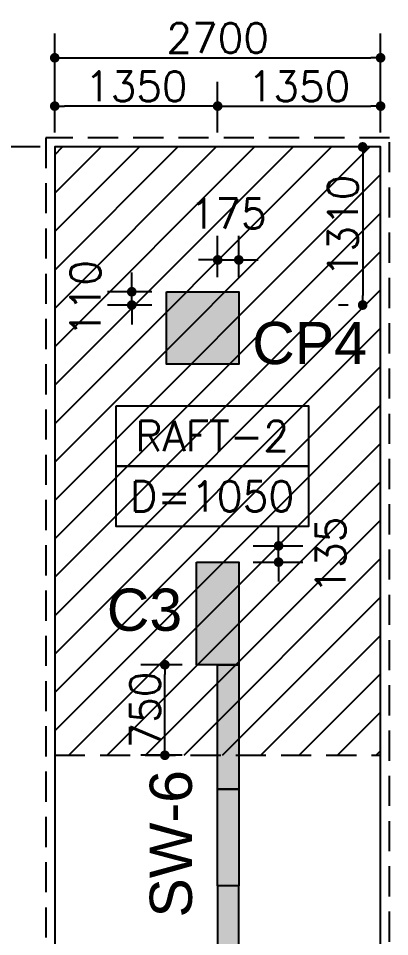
# Model space of a CAD drawing. Extents: x -200722 to 834823, y -494970 to 88783.
# Drawn here: x 506325 to 509402, y 33297 to 40905 of the extents above; entities that cross this region are included whole.
import ezdxf
from ezdxf.enums import TextEntityAlignment as Align

# ---------------------------------------------------------------- set-up
doc = ezdxf.new("R2010")
doc.units = 0
doc.header["$LTSCALE"] = 100
doc.header["$MEASUREMENT"] = 0
doc.header["$PDMODE"] = 34
doc.linetypes.add('HIDDEN', pattern=[0.375, 0.25, -0.125])
doc.layers.get('0').update_dxf_attribs({"linetype": 'CONTINUOUS'})
doc.layers.get('DEFPOINTS').update_dxf_attribs({"linetype": 'CONTINUOUS'})
for name, color, linetype in [('BEAM', 4, 'CONTINUOUS'), ('COL', 150, 'CONTINUOUS'), ('COL. SHED. STEEL.', 6, 'CONTINUOUS'), ('COL_H', 235, 'CONTINUOUS'), ('F_EXEC', 3, 'HIDDEN'), ('F_FTG1', 11, 'CONTINUOUS'), ('TEXT', 2, 'CONTINUOUS')]:
    doc.layers.add(name, color=color, linetype=linetype)
doc.layers.add('HATCH', color=252, linetype='CONTINUOUS', lineweight=30)
doc.styles.add('AR', font='arial.ttf')
doc.styles.add('ROMANS', font='romans.shx')
doc.styles.get("Standard").update_dxf_attribs({"font": 'simplex.shx'})
doc.dimstyles.new('STANDARD$0', dxfattribs={"dimtxt": 2.5, "dimasz": 2.5, "dimexe": 2, "dimexo": 0.7, "dimgap": 0.9, "dimtad": 1, "dimdec": 0, "dimdsep": 46, "dimtxsty": 'ROMANS', "dimcen": 0.09, "dimclrd": 4, "dimclre": 4, "dimclrt": 3, "dimadec": 0, "dimazin": 0, "dimtfac": 1, "dimtdec": 0, "dimtmove": 0, "dimatfit": 3, "dimfxl": 1, "dimtolj": 1, "dimtzin": 0, "dimarcsym": 0})

# ---------------------------------------------------------------- blocks, each defined once
blk = doc.blocks.new('DOT')
at = {"color": 0, "linetype": 'ByBlock'}
blk.add_line((-0.5, 0), (-1, 0), dxfattribs=at)
at = {"color": 0, "linetype": 'ByBlock', "const_width": 0.5}
blk.add_lwpolyline([(-0.25, 0, 1), (0.25, 0, 1)], format="xyb", close=True, dxfattribs=at)
blk = doc.blocks.new('*D2563')
at = {"layer": 'BEAM', "color": 0, "lineweight": -2, "transparency": 16777216}
for p, q in [((506626.5, 39959.4), (506626.5, 40377.6)), ((507976.5, 39959.4), (507976.5, 40377.6)), ((507896.5, 40177.6), (506706.5, 40177.6))]:
    blk.add_line(p, q, dxfattribs=at)
at = {"layer": 'DEFPOINTS', "color": 0, "lineweight": -3, "transparency": 16777216}
for p in [(506626.5, 40177.6), (506626.5, 39839.4, 7446.6), (507976.5, 39839.4, 7446.6)]:
    blk.add_point(p, dxfattribs=at)
at = {"layer": 'BEAM', "color": 0, "lineweight": -2, "transparency": 16777216, "xscale": 80, "yscale": 80, "zscale": 80, "rotation": 180}
blk.add_blockref('DOT', (506626.5, 40177.6), dxfattribs=at)
at = {"layer": 'BEAM', "color": 0, "lineweight": -2, "transparency": 16777216, "xscale": 80, "yscale": 80, "zscale": 80}
blk.add_blockref('DOT', (507976.5, 40177.6), dxfattribs=at)
at = {"layer": 'BEAM', "color": 0, "transparency": 16777216, "insert": (507301.5, 40341.6), "char_height": 248, "attachment_point": 5}
blk.add_mtext('\\A1;1350', dxfattribs=at)
blk = doc.blocks.new('_DOT')
at = {"color": 0, "linetype": 'ByBlock'}
blk.add_line((-0.5, 0), (-1, 0), dxfattribs=at)
at = {"color": 0, "linetype": 'ByBlock', "const_width": 0.5}
blk.add_lwpolyline([(-0.25, 0, 1), (0.25, 0, 1)], format="xyb", close=True, dxfattribs=at)
blk = doc.blocks.new('*D2564')
at = {"layer": 'BEAM', "color": 0, "lineweight": -2, "transparency": 16777216}
for p, q in [((507976.5, 39959.4), (507976.5, 40377.6)), ((509326.5, 39959.4), (509326.5, 40377.6)), ((508056.5, 40177.6), (509246.5, 40177.6))]:
    blk.add_line(p, q, dxfattribs=at)
at = {"layer": 'DEFPOINTS', "color": 0, "lineweight": -3, "transparency": 16777216}
for p in [(509326.5, 40177.6), (507976.5, 39839.4, 7446.6), (509326.5, 39839.4, 7446.6)]:
    blk.add_point(p, dxfattribs=at)
at = {"layer": 'BEAM', "color": 0, "lineweight": -2, "transparency": 16777216, "xscale": 80, "yscale": 80, "zscale": 80, "rotation": 180}
blk.add_blockref('DOT', (507976.5, 40177.6), dxfattribs=at)
at = {"layer": 'BEAM', "color": 0, "lineweight": -2, "transparency": 16777216, "xscale": 80, "yscale": 80, "zscale": 80}
blk.add_blockref('DOT', (509326.5, 40177.6), dxfattribs=at)
at = {"layer": 'BEAM', "color": 0, "transparency": 16777216, "insert": (508651.5, 40341.6), "char_height": 248, "attachment_point": 5}
blk.add_mtext('\\A1;1350', dxfattribs=at)
blk = doc.blocks.new('*D2565')
at = {"layer": 'BEAM', "color": 0, "lineweight": -2, "transparency": 16777216}
for p, q in [((506626.5, 39959.4), (506626.5, 40777.9)), ((509326.5, 39959.4), (509326.5, 40777.9)), ((506706.5, 40577.9), (509246.5, 40577.9))]:
    blk.add_line(p, q, dxfattribs=at)
at = {"layer": 'DEFPOINTS', "color": 0, "lineweight": -3, "transparency": 16777216}
for p in [(509326.5, 40577.9), (506626.5, 39839.4, 7446.6), (509326.5, 39839.4, 7446.6)]:
    blk.add_point(p, dxfattribs=at)
at = {"layer": 'BEAM', "color": 0, "lineweight": -2, "transparency": 16777216, "xscale": 80, "yscale": 80, "zscale": 80, "rotation": 180}
blk.add_blockref('DOT', (506626.5, 40577.9), dxfattribs=at)
at = {"layer": 'BEAM', "color": 0, "lineweight": -2, "transparency": 16777216, "xscale": 80, "yscale": 80, "zscale": 80}
blk.add_blockref('DOT', (509326.5, 40577.9), dxfattribs=at)
at = {"layer": 'BEAM', "color": 0, "transparency": 16777216, "insert": (507976.5, 40741.9), "char_height": 248, "attachment_point": 5}
blk.add_mtext('\\A1;2700', dxfattribs=at)
blk = doc.blocks.new('*D2567')
at = {"layer": 'BEAM', "color": 0, "lineweight": -2, "transparency": 16777216}
for p, q in [((506506.5, 39839.4), (506003, 39839.4)), ((506203, 28534.4), (506203, 39759.4)), ((506506.5, 28454.4), (506003, 28454.4))]:
    blk.add_line(p, q, dxfattribs=at)
at = {"layer": 'DEFPOINTS', "color": 0, "lineweight": -3, "transparency": 16777216}
for p in [(506203, 39839.4), (506626.5, 39839.4, 7446.6), (506626.5, 28454.4, 7446.6)]:
    blk.add_point(p, dxfattribs=at)
at = {"layer": 'BEAM', "color": 0, "lineweight": -2, "transparency": 16777216, "xscale": 80, "yscale": 80, "zscale": 80}
for p, rotation in [((506203, 39839.4), 90), ((506203, 28454.4), 270)]:
    blk.add_blockref('DOT', p, dxfattribs=dict(at, rotation=rotation))
at = {"layer": 'BEAM', "color": 0, "transparency": 16777216, "insert": (506039, 34146.9), "char_height": 248, "attachment_point": 5, "rotation": 90}
blk.add_mtext('\\A1;11385', dxfattribs=at)
blk = doc.blocks.new('*D2589')
at = {"layer": 'BEAM', "color": 0, "lineweight": -2, "transparency": 16777216}
for p, q in [((507976.5, 38759.4), (507976.5, 39103.4)), ((508151.5, 38759.4), (508151.5, 39103.4)), ((507896.5, 38903.4), (507816.5, 38903.4)), ((507976.5, 38903.4), (508151.5, 38903.4)), ((508231.5, 38903.4), (508311.5, 38903.4))]:
    blk.add_line(p, q, dxfattribs=at)
at = {"layer": 'DEFPOINTS', "color": 0, "lineweight": -3, "transparency": 16777216}
for p in [(508151.5, 38903.4), (507976.5, 38639.4, 7446.6), (508151.5, 38639.4, 7446.6)]:
    blk.add_point(p, dxfattribs=at)
at = {"layer": 'BEAM', "color": 0, "lineweight": -2, "transparency": 16777216, "xscale": 80, "yscale": 80, "zscale": 80}
blk.add_blockref('DOT', (507976.5, 38903.4), dxfattribs=at)
at = {"layer": 'BEAM', "color": 0, "lineweight": -2, "transparency": 16777216, "xscale": 80, "yscale": 80, "zscale": 80, "rotation": 180}
blk.add_blockref('DOT', (508151.5, 38903.4), dxfattribs=at)
at = {"layer": 'BEAM', "color": 0, "transparency": 16777216, "insert": (508064, 39287.4), "char_height": 248, "attachment_point": 5}
blk.add_mtext('\\A1;175', dxfattribs=at)
blk = doc.blocks.new('*D2590')
at = {"layer": 'BEAM', "color": 0, "lineweight": -2, "transparency": 16777216}
for p, q in [((507264.7, 38719.4), (507264.7, 38799.4)), ((507431.5, 38639.4), (507064.7, 38639.4)), ((507264.7, 38529.4), (507264.7, 38639.4)), ((507431.5, 38529.4), (507064.7, 38529.4)), ((507264.7, 38449.4), (507264.7, 38369.4))]:
    blk.add_line(p, q, dxfattribs=at)
at = {"layer": 'DEFPOINTS', "color": 0, "lineweight": -3, "transparency": 16777216}
for p in [(507264.7, 38639.4), (507551.5, 38639.4, 7446.6), (507551.5, 38529.4, 7446.6)]:
    blk.add_point(p, dxfattribs=at)
at = {"layer": 'BEAM', "color": 0, "lineweight": -2, "transparency": 16777216, "xscale": 80, "yscale": 80, "zscale": 80}
for p, rotation in [((507264.7, 38639.4), 270), ((507264.7, 38529.4), 90)]:
    blk.add_blockref('DOT', p, dxfattribs=dict(at, rotation=rotation))
at = {"layer": 'BEAM', "color": 0, "transparency": 16777216, "insert": (506880.7, 38584.4), "char_height": 248, "attachment_point": 5, "rotation": 90}
blk.add_mtext('\\A1;110', dxfattribs=at)
blk = doc.blocks.new('*D2591')
at = {"layer": 'BEAM', "color": 0, "lineweight": -2, "transparency": 16777216}
for p, q in [((508481.4, 36614.4), (508481.4, 36694.4)), ((508271.5, 36534.4), (508681.4, 36534.4)), ((508481.4, 36399.4), (508481.4, 36534.4)), ((508271.5, 36399.4), (508681.4, 36399.4)), ((508481.4, 36319.4), (508481.4, 36239.4))]:
    blk.add_line(p, q, dxfattribs=at)
at = {"layer": 'DEFPOINTS', "color": 0, "lineweight": -3, "transparency": 16777216}
for p in [(508151.5, 36534.4, 7446.6), (508481.4, 36534.4), (508151.5, 36399.4, 7446.6)]:
    blk.add_point(p, dxfattribs=at)
at = {"layer": 'BEAM', "color": 0, "lineweight": -2, "transparency": 16777216, "xscale": 80, "yscale": 80, "zscale": 80}
for p, rotation in [((508481.4, 36534.4), 270), ((508481.4, 36399.4), 90)]:
    blk.add_blockref('DOT', p, dxfattribs=dict(at, rotation=rotation))
at = {"layer": 'BEAM', "color": 0, "transparency": 16777216, "insert": (508912.8, 36456.8), "char_height": 248, "attachment_point": 5, "rotation": 90}
blk.add_mtext('\\A1;135', dxfattribs=at)
blk = doc.blocks.new('*D2788')
at = {"layer": 'BEAM', "color": 0, "lineweight": -2, "transparency": 16777216}
for p, q in [((509058.1, 39839.4), (508978.1, 39839.4)), ((509178.1, 39759.4), (509178.1, 38609.4)), ((509058.1, 38529.4), (508978.1, 38529.4))]:
    blk.add_line(p, q, dxfattribs=at)
at = {"layer": 'DEFPOINTS', "color": 0, "lineweight": -3, "transparency": 16777216}
for p in [(509178.1, 39839.4, 7446.6), (509178.1, 38529.4, 7446.6), (509178.1, 38529.4)]:
    blk.add_point(p, dxfattribs=at)
at = {"layer": 'BEAM', "color": 0, "lineweight": -2, "transparency": 16777216, "xscale": 80, "yscale": 80, "zscale": 80}
for p, rotation in [((509178.1, 39839.4), 90), ((509178.1, 38529.4), 270)]:
    blk.add_blockref('DOT', p, dxfattribs=dict(at, rotation=rotation))
at = {"layer": 'BEAM', "color": 0, "transparency": 16777216, "insert": (509014.1, 39184.4), "char_height": 248, "attachment_point": 5, "rotation": 90}
blk.add_mtext('\\A1;1310', dxfattribs=at)
blk = doc.blocks.new('*D2790')
at = {"layer": 'BEAM', "color": 0, "lineweight": -2, "transparency": 16777216}
for p, q in [((507681.5, 35549.4), (507338.8, 35549.4)), ((507538.8, 34879.4), (507538.8, 35469.4)), ((507681.5, 34799.4), (507338.8, 34799.4))]:
    blk.add_line(p, q, dxfattribs=at)
at = {"layer": 'DEFPOINTS', "color": 0, "lineweight": -3, "transparency": 16777216}
for p in [(507538.8, 35549.4), (507801.5, 35549.4, 7446.6), (507801.5, 34799.4, 7446.6)]:
    blk.add_point(p, dxfattribs=at)
at = {"layer": 'BEAM', "color": 0, "lineweight": -2, "transparency": 16777216, "xscale": 80, "yscale": 80, "zscale": 80}
for p, rotation in [((507538.8, 35549.4), 90), ((507538.8, 34799.4), 270)]:
    blk.add_blockref('DOT', p, dxfattribs=dict(at, rotation=rotation))
at = {"layer": 'BEAM', "color": 0, "transparency": 16777216, "insert": (507374.8, 35174.4), "char_height": 248, "attachment_point": 5, "rotation": 90}
blk.add_mtext('\\A1;750', dxfattribs=at)

msp = doc.modelspace()

# ---------------------------------------------------------------- hatches: boundary and pattern name
at = {"layer": 'COL_H', "ltscale": 0.4, "true_color": 0x000000}
for points in [[(507801.5, 36399.4), (508151.5, 36399.4), (508151.5, 35549.4), (507801.5, 35549.4)], [(508151.5, 34518.4), (507976.5, 34518.4), (507976.5, 35549.4), (508151.5, 35549.4)], [(507976.5, 33718.4), (507976.5, 34518.4), (508151.5, 34518.4), (508151.5, 33718.4)], [(508151.5, 33718.4), (507976.5, 33718.4), (507976.5, 32309.4), (508151.5, 32309.4)]]:
    msp.add_hatch(color=18, dxfattribs=at).paths.add_polyline_path(points)
at = {"layer": 'HATCH', "lineweight": -3, "ltscale": 0.4, "true_color": 0x000000}
h = msp.add_hatch(dxfattribs=at)
h.set_pattern_fill('ANSI31', color=18, scale=1800, style=0)
h.set_pattern_definition([(45, (191292.92, 0), (-159.09903, 159.09903), [])])
h.paths.add_polyline_path([(506626.5, 39839.4), (509326.5, 39839.4), (509326.5, 34799.4), (506626.5, 34799.4)])
at = {"layer": 'HATCH', "ltscale": 0.4, "true_color": 0x000000}
msp.add_hatch(color=18, dxfattribs=at).paths.add_polyline_path([(507551.5, 38639.4), (508151.5, 38639.4), (508151.5, 38039.4), (507551.5, 38039.4)])

# ---------------------------------------------------------------- linework, layer by layer
at = {"layer": 'COL', "color": 18, "ltscale": 500, "true_color": 0x000000, "elevation": 7446.6}
msp.add_lwpolyline([(507551.5, 38639.4), (508151.5, 38639.4), (508151.5, 38039.4), (507551.5, 38039.4), (507551.5, 38639.4)], dxfattribs=at)
at = {"layer": 'COL. SHED. STEEL.', "color": 18, "ltscale": 500, "true_color": 0x000000, "elevation": 7446.6}
for points in [[(507801.5, 36399.4), (508151.5, 36399.4), (508151.5, 35549.4), (507801.5, 35549.4), (507801.5, 36399.4)], [(507976.5, 33718.4), (507976.5, 34518.4), (508151.5, 34518.4), (508151.5, 33718.4), (508151.5, 33718.4), (507976.5, 33718.4)]]:
    msp.add_lwpolyline(points, dxfattribs=at)
for points in [[(508151.5, 34518.4), (507976.5, 34518.4), (507976.5, 35549.4), (508151.5, 35549.4)], [(508151.5, 33718.4), (507976.5, 33718.4), (507976.5, 32309.4), (508151.5, 32309.4)]]:
    msp.add_lwpolyline(points, close=True, dxfattribs=at)
at = {"layer": 'F_EXEC', "color": 18, "ltscale": 10, "true_color": 0x000000, "elevation": 7446.6}
msp.add_lwpolyline([(506551.5, 28379.4), (509401.5, 28379.4), (509401.5, 39914.4), (506551.5, 39914.4)], close=True, dxfattribs=at)
at = {"layer": 'F_FTG1', "color": 18, "linetype": 'HIDDEN', "ltscale": 10, "true_color": 0x000000}
msp.add_line((506626.5, 34799.4, 7446.6), (509326.5, 34799.4, 7446.6), dxfattribs=at)
at = {"layer": 'F_FTG1', "color": 18, "ltscale": 0.4, "true_color": 0x000000, "elevation": 7446.6}
msp.add_lwpolyline([(506626.5, 28454.4), (509326.5, 28454.4), (509326.5, 39839.4), (506626.5, 39839.4)], close=True, dxfattribs=at)
at = {"layer": 'TEXT', "color": 18, "true_color": 0x000000}
for points in [[(507134.3, 37694.8), (508728.2, 37694.8), (508728.2, 37194.9), (507134.3, 37194.9)], [(507134.3, 37194.9), (508728.2, 37194.9), (508728.2, 36695), (507134.3, 36695)]]:
    msp.add_lwpolyline(points, close=True, dxfattribs=at)

# ---------------------------------------------------------------- texts
at = {"layer": 'TEXT', "color": 18, "true_color": 0x000000, "style": 'AR'}
for s, p in [('CP4', (508262.4, 38039.9)), ('C3', (507057.7, 35830.6, 3998.7))]:
    msp.add_text(s, height=350, dxfattribs=at).set_placement(p)
at = {"layer": 'TEXT', "color": 18, "true_color": 0x000000}
for s, p in [('RAFT-2', (507931.2, 37444.8)), ('D=1050', (507931.2, 36945))]:
    msp.add_text(s, height=250, dxfattribs=at).set_placement(p, align=Align.MIDDLE)
at = {"layer": 'TEXT', "color": 18, "true_color": 0x000000, "style": 'AR'}
msp.add_text('SW-6', height=350, rotation=90, dxfattribs=at).set_placement((507763.4, 33454.8, 3998.7))

# ---------------------------------------------------------------- dimensions: what is measured, and where the dimension line sits
at = {"layer": 'BEAM', "color": 18, "true_color": 0x000000}
for base, p1, p2, picture, middle in [((509326.5, 40577.9), (506626.5, 39839.4, 7446.6), (509326.5, 39839.4, 7446.6), '*D2565', (507976.5, 40741.9)), ((506626.5, 40177.6), (507976.5, 39839.4, 7446.6), (506626.5, 39839.4, 7446.6), '*D2563', (507301.5, 40341.6)), ((509326.5, 40177.6), (507976.5, 39839.4, 7446.6), (509326.5, 39839.4, 7446.6), '*D2564', (508651.5, 40341.6)), ((508151.5, 38903.4), (507976.5, 38639.4, 7446.6), (508151.5, 38639.4, 7446.6), '*D2589', (508064, 39287.4))]:
    dim = msp.add_linear_dim(base=base, p1=p1, p2=p2, dimstyle='STANDARD$0', override={"dimscale": 8, "dimtxt": 31, "dimasz": 10, "dimexe": 25, "dimexo": 15, "dimgap": 5, "dimzin": 3, "dimtxsty": 'Standard', "dimblk": 'DOT', "dimcen": 3, "dimdle": 1, "dimclrd": 0, "dimclre": 0, "dimclrt": 0, "dimtmove": 2, "dimldrblk": 'DOT', "dimtzin": 3}, dxfattribs=at)
    dim.commit()
    dim.dimension.update_dxf_attribs({"geometry": picture, "text_midpoint": middle})
for base, p1, p2, picture, middle in [((506203, 39839.4), (506626.5, 28454.4, 7446.6), (506626.5, 39839.4, 7446.6), '*D2567', (506039, 34146.9)), ((509178.1, 38529.4), (509178.1, 39839.4, 7446.6), (509178.1, 38529.4, 7446.6), '*D2788', (509014.1, 39184.4)), ((507264.7, 38639.4), (507551.5, 38529.4, 7446.6), (507551.5, 38639.4, 7446.6), '*D2590', (506880.7, 38584.4)), ((507538.8, 35549.4), (507801.5, 34799.4, 7446.6), (507801.5, 35549.4, 7446.6), '*D2790', (507374.8, 35174.4))]:
    dim = msp.add_linear_dim(base=base, p1=p1, p2=p2, angle=90, dimstyle='STANDARD$0', override={"dimscale": 8, "dimtxt": 31, "dimasz": 10, "dimexe": 25, "dimexo": 15, "dimgap": 5, "dimzin": 3, "dimtxsty": 'Standard', "dimblk": 'DOT', "dimcen": 3, "dimdle": 1, "dimclrd": 0, "dimclre": 0, "dimclrt": 0, "dimtmove": 2, "dimldrblk": 'DOT', "dimtzin": 3}, dxfattribs=at)
    dim.commit()
    dim.dimension.update_dxf_attribs({"geometry": picture, "text_midpoint": middle})
dim = msp.add_linear_dim(base=(508481.4, 36534.4), p1=(508151.5, 36399.4, 7446.6), p2=(508151.5, 36534.4, 7446.6), angle=90, dimstyle='STANDARD$0', override={"dimscale": 8, "dimtxt": 31, "dimasz": 10, "dimexe": 25, "dimexo": 15, "dimgap": 5, "dimzin": 3, "dimtxsty": 'Standard', "dimblk": 'DOT', "dimcen": 3, "dimdle": 1, "dimclrd": 0, "dimclre": 0, "dimclrt": 0, "dimtmove": 2, "dimldrblk": 'DOT', "dimtzin": 3}, dxfattribs=at)
dim.commit()
dim.dimension.update_dxf_attribs({"geometry": '*D2591', "text_midpoint": (508912.8, 36456.8), "dimtype": 160})

doc.saveas('drawing.dxf')
